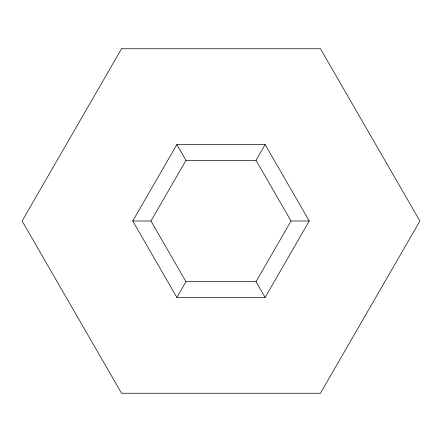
<?xml version="1.0" encoding="UTF-8"?>
<svg xmlns="http://www.w3.org/2000/svg" width="442" height="442" viewBox="0 0 442 442"><rect width="100%" height="100%" fill="white"/><g stroke="black" fill="none" stroke-linecap="round" stroke-linejoin="round"><path stroke-width="0.66" d="M132.738 221L176.872 144.562L265.128 144.562L309.262 221L265.128 297.438L176.872 297.438L132.738 221L150.954 221L185.977 160.335L256.023 160.335L291.046 221L256.023 281.664L185.977 281.664L150.954 221M176.872 297.438L185.977 281.664M256.023 160.335L265.128 144.562M291.046 221L309.262 221M176.872 144.562L185.977 160.335M256.023 281.664L265.128 297.438M121.55 48.747L22.1 221L121.55 393.253L320.45 393.253L419.9 221L320.45 48.747L121.55 48.747"/></g></svg>
